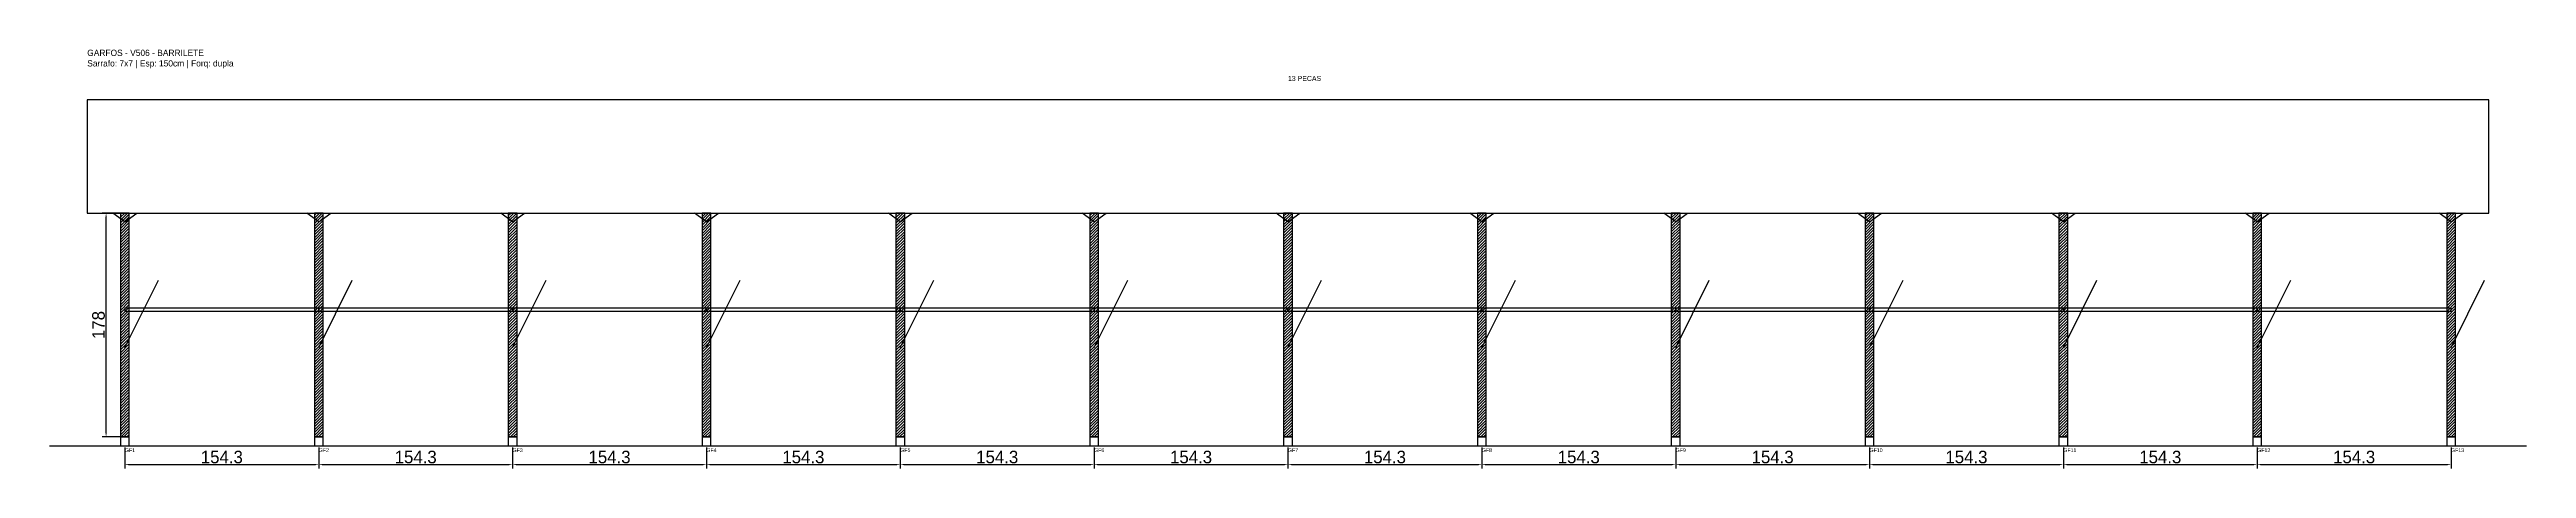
# Model space of a CAD drawing. Header units: metres. Extents: x -30 to 1941, y -25 to 308.
import ezdxf

# ---------------------------------------------------------------- set-up
doc = ezdxf.new("R2010")
doc.units = ezdxf.units.M
for name, color, linetype in [('BARRA_ANCORAGEM', 1, 'Continuous'), ('COTA', 241, 'Continuous'), ('GARFOS OK', 3, 'Continuous'), ('NOME DA VIGA', 6, 'Continuous'), ('SARR_7x7', 40, 'Continuous'), ('TIRAS REESCORAMENTO', 252, 'Continuous'), ('VIGAS', 3, 'Continuous')]:
    doc.layers.add(name, color=color, linetype=linetype)
doc.dimstyles.new('EZ DXF', dxfattribs={"dimtxt": 10, "dimasz": 3.5, "dimexe": 3, "dimexo": 1.5, "dimgap": 1, "dimtad": 1, "dimdec": 1, "dimdsep": 46, "dimcen": 2.5, "dimazin": 3, "dimtfac": 1, "dimtmove": 0, "dimatfit": 3})

msp = doc.modelspace()

# ---------------------------------------------------------------- hatches: boundary and pattern name
at = {"layer": 'COTA'}
h = msp.add_hatch(dxfattribs=at)
h.set_pattern_fill('ANSI31', scale=0.5)
h.paths.add_polyline_path([(26.5, 0), (33.5, 0), (33.5, 178), (26.5, 178)])
h = msp.add_hatch(dxfattribs=at)
h.set_pattern_fill('ANSI31', scale=0.5)
h.paths.add_polyline_path([(180.79, 0), (187.79, 0), (187.79, 178), (180.79, 178)])
h = msp.add_hatch(dxfattribs=at)
h.set_pattern_fill('ANSI31', scale=0.5)
h.paths.add_polyline_path([(335.07, 0), (342.07, 0), (342.07, 178), (335.07, 178)])
h = msp.add_hatch(dxfattribs=at)
h.set_pattern_fill('ANSI31', scale=0.5)
h.paths.add_polyline_path([(489.36, 0), (496.36, 0), (496.36, 178), (489.36, 178)])
h = msp.add_hatch(dxfattribs=at)
h.set_pattern_fill('ANSI31', scale=0.5)
h.paths.add_polyline_path([(643.64, 0), (650.64, 0), (650.64, 178), (643.64, 178)])
h = msp.add_hatch(dxfattribs=at)
h.set_pattern_fill('ANSI31', scale=0.5)
h.paths.add_polyline_path([(797.93, 0), (804.93, 0), (804.93, 178), (797.93, 178)])
h = msp.add_hatch(dxfattribs=at)
h.set_pattern_fill('ANSI31', scale=0.5)
h.paths.add_polyline_path([(952.21, 0), (959.21, 0), (959.21, 178), (952.21, 178)])
h = msp.add_hatch(dxfattribs=at)
h.set_pattern_fill('ANSI31', scale=0.5)
h.paths.add_polyline_path([(1106.5, 0), (1113.5, 0), (1113.5, 178), (1106.5, 178)])
h = msp.add_hatch(dxfattribs=at)
h.set_pattern_fill('ANSI31', scale=0.5)
h.paths.add_polyline_path([(1260.78, 0), (1267.78, 0), (1267.78, 178), (1260.78, 178)])
h = msp.add_hatch(dxfattribs=at)
h.set_pattern_fill('ANSI31', scale=0.5)
h.paths.add_polyline_path([(1415.07, 0), (1422.07, 0), (1422.07, 178), (1415.07, 178)])
h = msp.add_hatch(dxfattribs=at)
h.set_pattern_fill('ANSI31', scale=0.5)
h.paths.add_polyline_path([(1569.35, 0), (1576.35, 0), (1576.35, 178), (1569.35, 178)])
h = msp.add_hatch(dxfattribs=at)
h.set_pattern_fill('ANSI31', scale=0.5)
h.paths.add_polyline_path([(1723.64, 0), (1730.64, 0), (1730.64, 178), (1723.64, 178)])
h = msp.add_hatch(dxfattribs=at)
h.set_pattern_fill('ANSI31', scale=0.5)
h.paths.add_polyline_path([(1877.92, 0), (1884.92, 0), (1884.92, 178), (1877.92, 178)])

# ---------------------------------------------------------------- linework, layer by layer
at = {"layer": 'BARRA_ANCORAGEM'}
for p, q in [((30, 71.2), (56.7, 124.6)), ((184.29, 71.2), (210.99, 124.6)), ((338.57, 71.2), (365.27, 124.6)), ((492.86, 71.2), (519.56, 124.6)), ((647.14, 71.2), (673.84, 124.6)), ((801.43, 71.2), (828.13, 124.6)), ((955.71, 71.2), (982.41, 124.6)), ((1110, 71.2), (1136.7, 124.6)), ((1264.28, 71.2), (1290.98, 124.6)), ((1418.57, 71.2), (1445.27, 124.6)), ((1572.85, 71.2), (1599.55, 124.6)), ((1727.14, 71.2), (1753.84, 124.6)), ((1881.42, 71.2), (1908.12, 124.6))]:
    msp.add_line(p, q, dxfattribs=at)
at = {"layer": 'GARFOS OK'}
for p, q in [((30, 171), (20.5, 178)), ((20.5, 178), (39.5, 178)), ((30, 171), (39.5, 178)), ((184.29, 171), (174.79, 178)), ((174.79, 178), (193.79, 178)), ((184.29, 171), (193.79, 178)), ((338.57, 171), (329.07, 178)), ((329.07, 178), (348.07, 178)), ((338.57, 171), (348.07, 178)), ((492.86, 171), (483.36, 178)), ((483.36, 178), (502.36, 178)), ((492.86, 171), (502.36, 178)), ((647.14, 171), (637.64, 178)), ((637.64, 178), (656.64, 178)), ((647.14, 171), (656.64, 178)), ((801.43, 171), (791.93, 178)), ((791.93, 178), (810.93, 178)), ((801.43, 171), (810.93, 178)), ((955.71, 171), (946.21, 178)), ((946.21, 178), (965.21, 178)), ((955.71, 171), (965.21, 178)), ((1110, 171), (1100.5, 178)), ((1100.5, 178), (1119.5, 178)), ((1110, 171), (1119.5, 178)), ((1264.28, 171), (1254.78, 178)), ((1254.78, 178), (1273.78, 178)), ((1264.28, 171), (1273.78, 178)), ((1418.57, 171), (1409.07, 178)), ((1409.07, 178), (1428.07, 178)), ((1418.57, 171), (1428.07, 178)), ((1572.85, 171), (1563.35, 178)), ((1563.35, 178), (1582.35, 178)), ((1572.85, 171), (1582.35, 178)), ((1727.14, 171), (1717.64, 178)), ((1717.64, 178), (1736.64, 178)), ((1727.14, 171), (1736.64, 178)), ((1881.42, 171), (1871.92, 178)), ((1871.92, 178), (1890.92, 178)), ((1881.42, 171), (1890.92, 178))]:
    msp.add_line(p, q, dxfattribs=at)
at = {"layer": 'GARFOS OK', "linetype": 'CONTINUOUS'}
msp.add_line((-30, -7), (1941.42, -7), dxfattribs=at)
at = {"layer": 'GARFOS OK'}
for points in [[(26.5, 0), (33.5, 0), (33.5, 178), (26.5, 178), (26.5, 0)], [(180.79, 0), (187.79, 0), (187.79, 178), (180.79, 178), (180.79, 0)], [(335.07, 0), (342.07, 0), (342.07, 178), (335.07, 178), (335.07, 0)], [(489.36, 0), (496.36, 0), (496.36, 178), (489.36, 178), (489.36, 0)], [(643.64, 0), (650.64, 0), (650.64, 178), (643.64, 178), (643.64, 0)], [(797.93, 0), (804.93, 0), (804.93, 178), (797.93, 178), (797.93, 0)], [(952.21, 0), (959.21, 0), (959.21, 178), (952.21, 178), (952.21, 0)], [(1106.5, 0), (1113.5, 0), (1113.5, 178), (1106.5, 178), (1106.5, 0)], [(1260.78, 0), (1267.78, 0), (1267.78, 178), (1260.78, 178), (1260.78, 0)], [(1415.07, 0), (1422.07, 0), (1422.07, 178), (1415.07, 178), (1415.07, 0)], [(1569.35, 0), (1576.35, 0), (1576.35, 178), (1569.35, 178), (1569.35, 0)], [(1723.64, 0), (1730.64, 0), (1730.64, 178), (1723.64, 178), (1723.64, 0)], [(1877.92, 0), (1884.92, 0), (1884.92, 178), (1877.92, 178), (1877.92, 0)]]:
    msp.add_lwpolyline(points, dxfattribs=at)
at = {"layer": 'SARR_7x7'}
for points in [[(26.5, -7), (33.5, -7), (33.5, 0), (26.5, 0), (26.5, -7)], [(180.79, -7), (187.79, -7), (187.79, 0), (180.79, 0), (180.79, -7)], [(335.07, -7), (342.07, -7), (342.07, 0), (335.07, 0), (335.07, -7)], [(489.36, -7), (496.36, -7), (496.36, 0), (489.36, 0), (489.36, -7)], [(643.64, -7), (650.64, -7), (650.64, 0), (643.64, 0), (643.64, -7)], [(797.93, -7), (804.93, -7), (804.93, 0), (797.93, 0), (797.93, -7)], [(952.21, -7), (959.21, -7), (959.21, 0), (952.21, 0), (952.21, -7)], [(1106.5, -7), (1113.5, -7), (1113.5, 0), (1106.5, 0), (1106.5, -7)], [(1260.78, -7), (1267.78, -7), (1267.78, 0), (1260.78, 0), (1260.78, -7)], [(1415.07, -7), (1422.07, -7), (1422.07, 0), (1415.07, 0), (1415.07, -7)], [(1569.35, -7), (1576.35, -7), (1576.35, 0), (1569.35, 0), (1569.35, -7)], [(1723.64, -7), (1730.64, -7), (1730.64, 0), (1723.64, 0), (1723.64, -7)], [(1877.92, -7), (1884.92, -7), (1884.92, 0), (1877.92, 0), (1877.92, -7)]]:
    msp.add_lwpolyline(points, dxfattribs=at)
at = {"layer": 'TIRAS REESCORAMENTO'}
for points in [[(30, 100), (184.29, 100), (184.29, 102.5), (30, 102.5), (30, 100)], [(184.29, 100), (338.57, 100), (338.57, 102.5), (184.29, 102.5), (184.29, 100)], [(338.57, 100), (492.86, 100), (492.86, 102.5), (338.57, 102.5), (338.57, 100)], [(492.86, 100), (647.14, 100), (647.14, 102.5), (492.86, 102.5), (492.86, 100)], [(647.14, 100), (801.43, 100), (801.43, 102.5), (647.14, 102.5), (647.14, 100)], [(801.43, 100), (955.71, 100), (955.71, 102.5), (801.43, 102.5), (801.43, 100)], [(955.71, 100), (1110, 100), (1110, 102.5), (955.71, 102.5), (955.71, 100)], [(1110, 100), (1264.28, 100), (1264.28, 102.5), (1110, 102.5), (1110, 100)], [(1264.28, 100), (1418.57, 100), (1418.57, 102.5), (1264.28, 102.5), (1264.28, 100)], [(1418.57, 100), (1572.85, 100), (1572.85, 102.5), (1418.57, 102.5), (1418.57, 100)], [(1572.85, 100), (1727.14, 100), (1727.14, 102.5), (1572.85, 102.5), (1572.85, 100)], [(1727.14, 100), (1881.42, 100), (1881.42, 102.5), (1727.14, 102.5), (1727.14, 100)]]:
    msp.add_lwpolyline(points, dxfattribs=at)
at = {"layer": 'VIGAS'}
msp.add_lwpolyline([(0, 178), (1911.42, 178), (1911.42, 268), (0, 268), (0, 178)], dxfattribs=at)

# ---------------------------------------------------------------- texts
at = {"layer": 'NOME DA VIGA'}
for s, height, p in [('13 PECAS', 4, (955.71, 283)), ('GF1', 3, (30, -12)), ('GF2', 3, (184.29, -12)), ('GF3', 3, (338.57, -12)), ('GF4', 3, (492.86, -12)), ('GF5', 3, (647.14, -12)), ('GF6', 3, (801.43, -12)), ('GF7', 3, (955.71, -12)), ('GF8', 3, (1110, -12)), ('GF9', 3, (1264.28, -12)), ('GF10', 3, (1418.57, -12)), ('GF11', 3, (1572.85, -12)), ('GF12', 3, (1727.14, -12)), ('GF13', 3, (1881.42, -12))]:
    msp.add_text(s, height=height, dxfattribs=at).set_placement(p)
at = {"layer": 'NOME DA VIGA', "insert": (0, 293), "char_height": 5, "attachment_point": 7}
msp.add_mtext('GARFOS - V506 - BARRILETE\\PSarrafo: 7x7 | Esp: 150cm | Forq: dupla', dxfattribs=at)

# ---------------------------------------------------------------- dimensions: what is measured, and where the dimension line sits
at = {"layer": 'COTA'}
msp.add_linear_dim(base=(15, 0), p1=(30, 0), p2=(30, 178), angle=90, dimstyle='EZ DXF', dxfattribs=at).render()
for base, p1, p2 in [((30, -22), (30, -7), (184.29, -7)), ((184.29, -22), (184.29, -7), (338.57, -7)), ((338.57, -22), (338.57, -7), (492.86, -7)), ((492.86, -22), (492.86, -7), (647.14, -7)), ((647.14, -22), (647.14, -7), (801.43, -7)), ((801.43, -22), (801.43, -7), (955.71, -7)), ((955.71, -22), (955.71, -7), (1110, -7)), ((1110, -22), (1110, -7), (1264.28, -7)), ((1264.28, -22), (1264.28, -7), (1418.57, -7)), ((1418.57, -22), (1418.57, -7), (1572.85, -7)), ((1572.85, -22), (1572.85, -7), (1727.14, -7)), ((1727.14, -22), (1727.14, -7), (1881.42, -7))]:
    msp.add_linear_dim(base=base, p1=p1, p2=p2, dimstyle='EZ DXF', dxfattribs=at).render()

doc.saveas('drawing.dxf')
